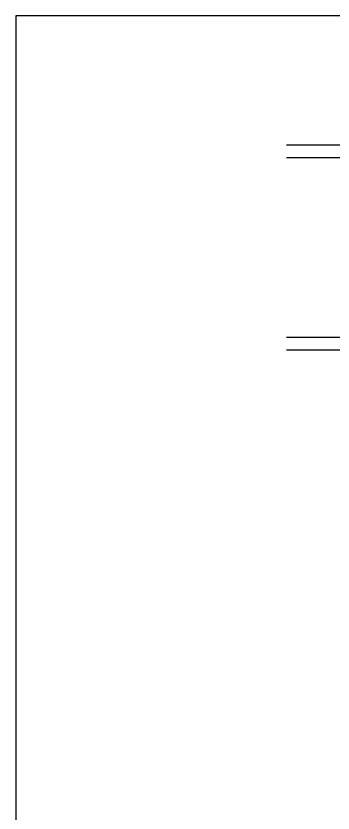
# Model space of a CAD drawing. Header units: metres. Extents: x 0 to 297, y 0 to 210.
# Drawn here: x 0 to 41.6, y 105.5 to 210 of the extents above; entities that cross this region are included whole.
import ezdxf

# ---------------------------------------------------------------- set-up
doc = ezdxf.new("R2010")
doc.units = ezdxf.units.M
doc.layers.add('5', color=7, linetype='Continuous')

msp = doc.modelspace()

# ---------------------------------------------------------------- linework, layer by layer
for p, q in [((297, 210), (0, 210)), ((0, 210), (0, 0))]:
    msp.add_line(p, q)
at = {"layer": '5'}
for p, q in [((35.53, 193.09), (86.37, 193.09)), ((35.53, 191.43), (86.37, 191.43)), ((35.53, 167.89), (86.37, 167.89)), ((35.53, 166.23), (86.37, 166.23))]:
    msp.add_line(p, q, dxfattribs=at)

doc.saveas('drawing.dxf')
